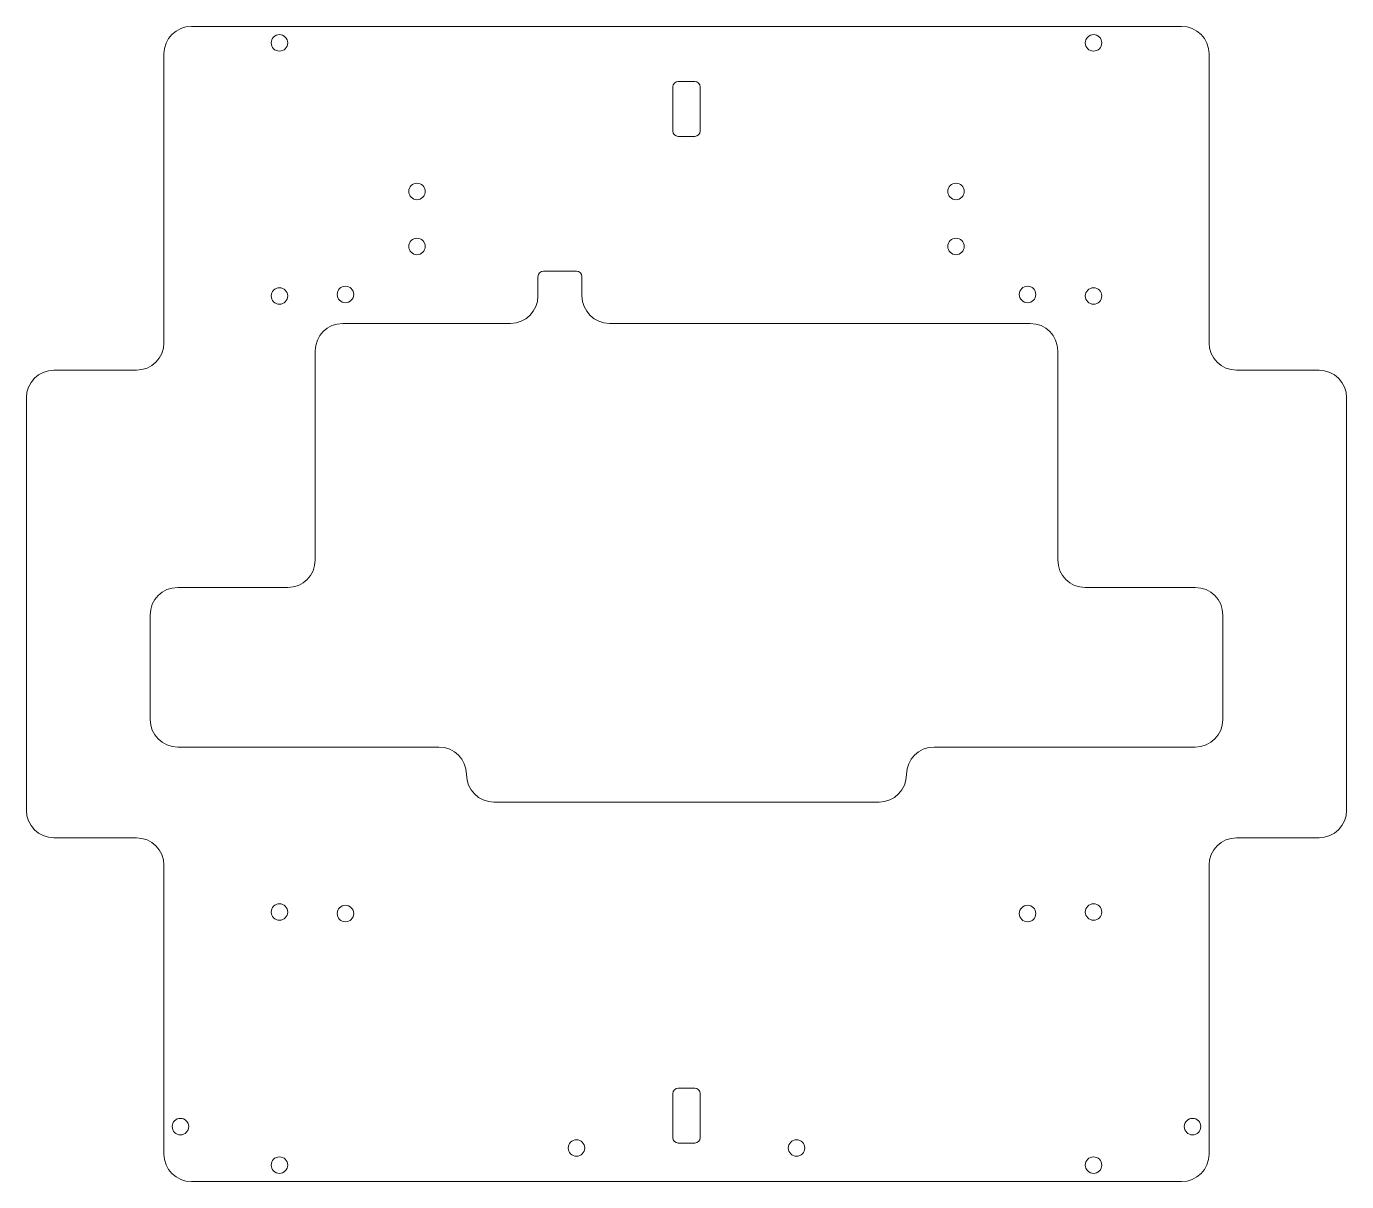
# Model space of a CAD drawing. Header units: millimetres. Extents: x -120 to 120, y -105 to 105.
import ezdxf

# ---------------------------------------------------------------- set-up
doc = ezdxf.new("R2010")
doc.units = ezdxf.units.MM

msp = doc.modelspace()

# ---------------------------------------------------------------- linework, layer by layer
at = {"color": 7, "linetype": 'Continuous', "lineweight": 15}
for p, q in [((90, 105), (-90, 105)), ((-95, 100), (-95, 47.5)), ((95, 47.5), (95, 100)), ((-2.5, 94), (-2.5, 86)), ((1.5, 95), (-1.5, 95)), ((2.5, 86), (2.5, 94)), ((-1.5, 85), (1.5, 85)), ((-20, 60.5), (-26, 60.5)), ((-27, 59.5), (-27, 56)), ((-19, 56), (-19, 59.5)), ((-32, 51), (-62.5, 51)), ((62.5, 51), (-14, 51)), ((-67.5, 46), (-67.5, 8)), ((67.5, 8), (67.5, 46)), ((-100, 42.5), (-115, 42.5)), ((115, 42.5), (100, 42.5)), ((-120, 37.5), (-120, -37.5)), ((120, -37.5), (120, 37.5)), ((-72.5, 3), (-92.5, 3)), ((92.5, 3), (72.5, 3)), ((-97.5, -2), (-97.5, -21)), ((97.5, -21), (97.5, -2)), ((-92.5, -26), (-45, -26)), ((45, -26), (92.5, -26)), ((-35, -36), (35, -36)), ((-115, -42.5), (-100, -42.5)), ((100, -42.5), (115, -42.5)), ((-95, -47.5), (-95, -100)), ((95, -100), (95, -47.5)), ((1.5, -88), (-1.5, -88)), ((-2.5, -89), (-2.5, -97)), ((2.5, -97), (2.5, -89)), ((-1.5, -98), (1.5, -98)), ((-90, -105), (90, -105))]:
    msp.add_line(p, q, dxfattribs=at)
for centre in [(-74, 102), (74, 102), (-49, 75), (49, 75), (-49, 65), (49, 65), (-62, 56.27), (62, 56.27), (-74, 56), (74, 56), (-74, -56), (-62, -56.27), (62, -56.27), (74, -56), (-92, -95), (92, -95), (-20, -98.9), (20, -98.9), (-74, -102), (74, -102)]:
    msp.add_circle(centre, 1.5, dxfattribs=at)
for centre, radius, start, end in [((-90, 100), 5, 90, 180), ((90, 100), 5, 0, 90), ((-1.5, 94), 1, 90, 180), ((1.5, 94), 1, 0, 90), ((-1.5, 86), 1, 180, 270), ((1.5, 86), 1, 270, 0), ((-26, 59.5), 1, 90, 180), ((-20, 59.5), 1, 0, 90), ((-32, 56), 5, 270, 0), ((-14, 56), 5, 180, 270), ((-62.5, 46), 5, 90, 180), ((62.5, 46), 5, 0, 90), ((-100, 47.5), 5, 270, 0), ((100, 47.5), 5, 180, 270), ((-115, 37.5), 5, 90, 180), ((115, 37.5), 5, 0, 90), ((-72.5, 8), 5, 270, 0), ((72.5, 8), 5, 180, 270), ((-92.5, -2), 5, 90, 180), ((92.5, -2), 5, 0, 90), ((-92.5, -21), 5, 180, 270), ((92.5, -21), 5, 270, 0), ((-45, -31), 5, 0, 90), ((45, -31), 5, 90, 180), ((-35, -31), 5, 180, 270), ((35, -31), 5, 270, 0), ((-115, -37.5), 5, 180, 270), ((115, -37.5), 5, 270, 0), ((-100, -47.5), 5, 0, 90), ((100, -47.5), 5, 90, 180), ((-1.5, -89), 1, 90, 180), ((1.5, -89), 1, 0, 90), ((-1.5, -97), 1, 180, 270), ((1.5, -97), 1, 270, 0), ((-90, -100), 5, 180, 270), ((90, -100), 5, 270, 0)]:
    msp.add_arc(centre, radius, start, end, dxfattribs=at)

doc.saveas('drawing.dxf')
